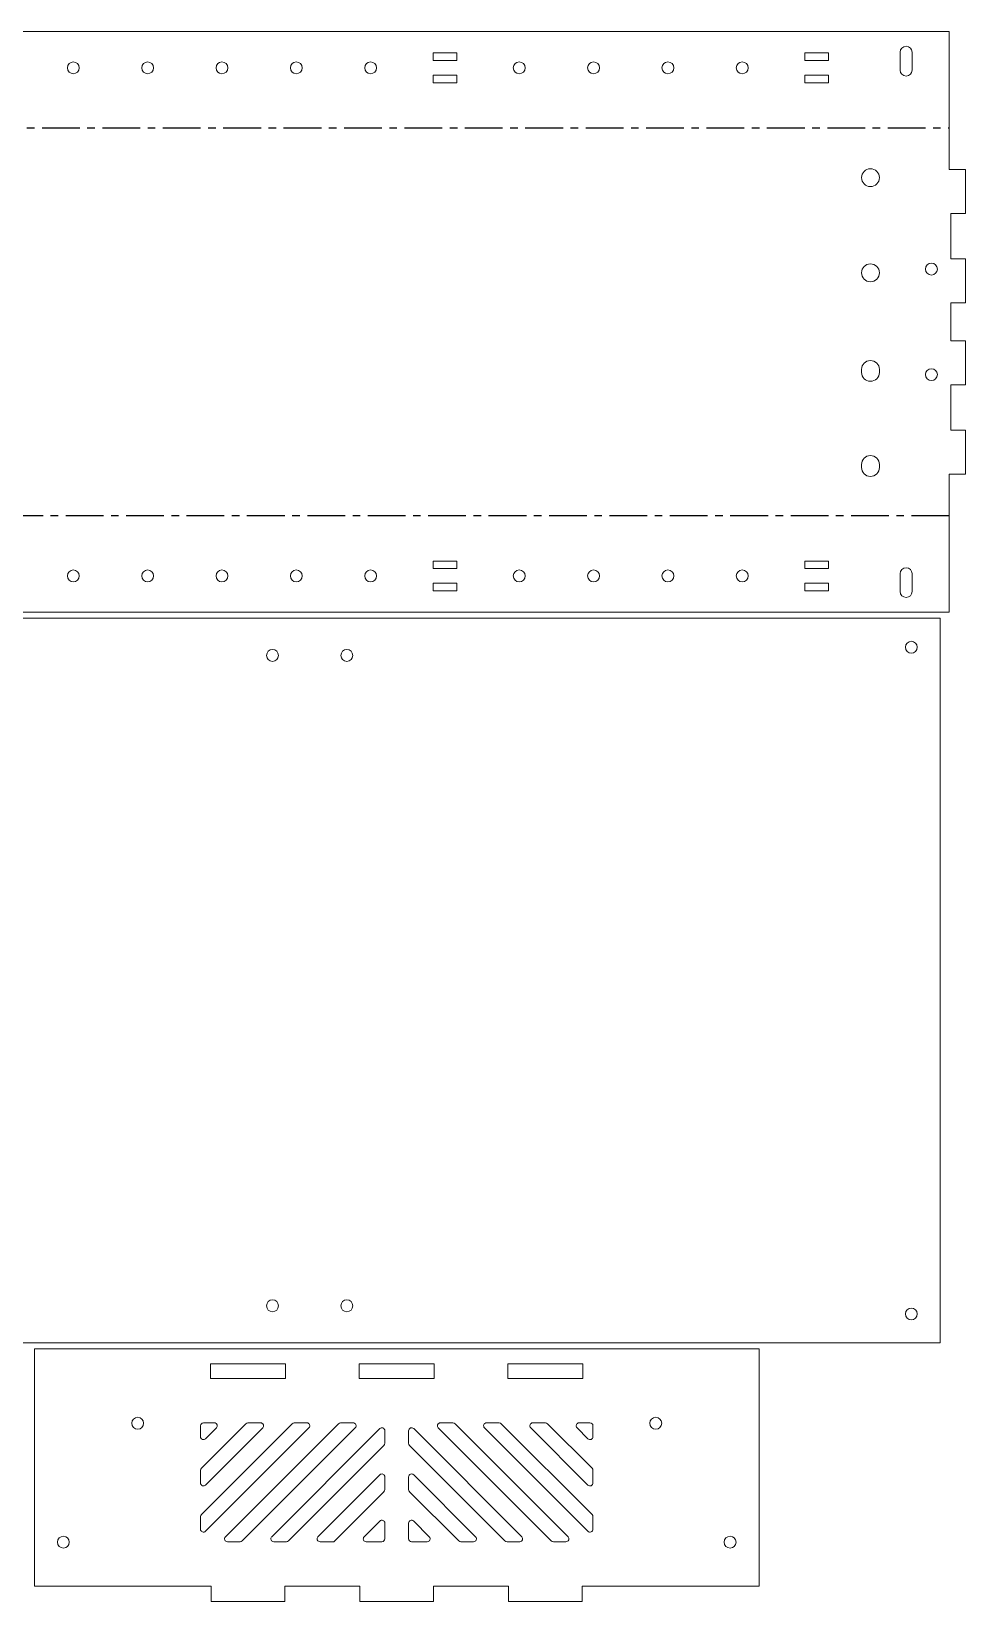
# Model space of a CAD drawing. Header units: millimetres. Extents: x 6 to 1202, y -202 to 956.
# Drawn here: x 887 to 1202, y 33 to 561 of the extents above; entities that cross this region are included whole.
import ezdxf

# ---------------------------------------------------------------- set-up
doc = ezdxf.new("R2010")
doc.units = ezdxf.units.MM
doc.linetypes.add('CENTERX2', pattern=[20.32, 12.7, -2.54, 2.54, -2.54])

msp = doc.modelspace()

# ---------------------------------------------------------------- linework, layer by layer
at = {"color": 7, "linetype": 'Continuous', "lineweight": 15}
for p, q in [((647.08, 561.19), (1196.08, 561.19)), ((1196.08, 561.19), (1196.08, 514.74)), ((1030.45, 553.94), (1022.45, 553.94)), ((1022.45, 551.44), (1022.45, 553.94)), ((1030.45, 551.44), (1022.45, 551.44)), ((1030.45, 551.44), (1030.45, 553.94)), ((1147.45, 553.94), (1155.45, 553.94)), ((1147.45, 551.44), (1147.45, 553.94)), ((1147.45, 551.44), (1155.45, 551.44)), ((1155.45, 551.44), (1155.45, 553.94)), ((1179.58, 554.19), (1179.58, 548.19)), ((1183.58, 548.19), (1183.58, 554.19)), ((1030.45, 546.44), (1022.45, 546.44)), ((1022.45, 546.44), (1022.45, 543.94)), ((1030.45, 546.44), (1030.45, 543.94)), ((1147.45, 546.44), (1155.45, 546.44)), ((1147.45, 546.44), (1147.45, 543.94)), ((1155.45, 546.44), (1155.45, 543.94)), ((1030.45, 543.94), (1022.45, 543.94)), ((1147.45, 543.94), (1155.45, 543.94)), ((1201.58, 514.74), (1196.08, 514.74)), ((1201.58, 499.94), (1201.58, 514.74)), ((1201.58, 499.94), (1196.58, 499.94)), ((1196.58, 499.94), (1196.58, 484.74)), ((1201.58, 484.74), (1196.58, 484.74)), ((1201.58, 469.94), (1201.58, 484.74)), ((1201.58, 469.94), (1196.58, 469.94)), ((1196.58, 469.94), (1196.58, 457.06)), ((1201.58, 457.06), (1196.58, 457.06)), ((1201.58, 457.06), (1201.58, 442.26)), ((1166.58, 447.5), (1166.58, 446.5)), ((1172.58, 446.5), (1172.58, 447.5)), ((1201.58, 442.26), (1196.58, 442.26)), ((1196.58, 427.06), (1196.58, 442.26)), ((1201.58, 427.06), (1196.58, 427.06)), ((1201.58, 427.06), (1201.58, 412.26)), ((1166.58, 415.5), (1166.58, 414.5)), ((1172.58, 414.5), (1172.58, 415.5)), ((1201.58, 412.26), (1196.08, 412.26)), ((1196.08, 365.8), (1196.08, 412.26)), ((1030.45, 383.05), (1022.45, 383.05)), ((1022.45, 380.55), (1022.45, 383.05)), ((1030.45, 380.55), (1022.45, 380.55)), ((1030.45, 380.55), (1030.45, 383.05)), ((1147.45, 383.05), (1155.45, 383.05)), ((1147.45, 380.55), (1147.45, 383.05)), ((1147.45, 380.55), (1155.45, 380.55)), ((1155.45, 380.55), (1155.45, 383.05)), ((1030.45, 375.55), (1022.45, 375.55)), ((1022.45, 375.55), (1022.45, 373.05)), ((1030.45, 375.55), (1030.45, 373.05)), ((1147.45, 375.55), (1155.45, 375.55)), ((1147.45, 375.55), (1147.45, 373.05)), ((1155.45, 375.55), (1155.45, 373.05)), ((1179.58, 372.8), (1179.58, 378.8)), ((1183.58, 378.8), (1183.58, 372.8)), ((1030.45, 373.05), (1022.45, 373.05)), ((1147.45, 373.05), (1155.45, 373.05)), ((647.08, 365.8), (1196.08, 365.8)), ((723.58, 363.8), (1193.08, 363.8)), ((1193.08, 363.8), (1193.08, 120.03)), ((723.58, 120.03), (1193.08, 120.03)), ((888.35, 118.03), (888.35, 38.28)), ((1132.12, 118.03), (888.35, 118.03)), ((1132.12, 118.03), (1132.12, 38.28)), ((972.83, 113.03), (947.63, 113.03)), ((947.63, 113.03), (947.63, 108.03)), ((972.83, 108.03), (972.83, 113.03)), ((1022.83, 113.03), (997.63, 113.03)), ((997.63, 113.03), (997.63, 108.03)), ((1022.83, 108.03), (1022.83, 113.03)), ((1072.83, 113.03), (1047.63, 113.03)), ((1047.63, 113.03), (1047.63, 108.03)), ((1072.83, 108.03), (1072.83, 113.03)), ((947.63, 108.03), (972.83, 108.03)), ((997.63, 108.03), (1022.83, 108.03)), ((1047.63, 108.03), (1072.83, 108.03)), ((944.23, 92.16), (944.23, 88.5)), ((959.5, 92.87), (944.53, 77.9)), ((975.05, 92.87), (944.53, 62.34)), ((948.89, 93.16), (945.23, 93.16)), ((945.94, 87.8), (949.6, 91.45)), ((945.94, 72.24), (965.15, 91.45)), ((945.94, 56.68), (980.71, 91.45)), ((990.61, 92.87), (952.61, 54.87)), ((958.27, 53.45), (996.27, 91.45)), ((964.45, 93.16), (960.2, 93.16)), ((1004.53, 91.23), (968.17, 54.87)), ((980, 93.16), (975.76, 93.16)), ((995.56, 93.16), (991.32, 93.16)), ((1006.23, 86.28), (1006.23, 90.52)), ((1014.23, 90.52), (1014.23, 86.28)), ((1052.3, 54.87), (1015.94, 91.23)), ((1024.2, 91.45), (1062.2, 53.45)), ((1029.15, 93.16), (1024.91, 93.16)), ((1067.86, 54.87), (1029.86, 92.87)), ((1039.76, 91.45), (1074.53, 56.68)), ((1044.71, 93.16), (1040.46, 93.16)), ((1075.94, 62.34), (1045.41, 92.87)), ((1055.31, 91.45), (1074.53, 72.24)), ((1060.26, 93.16), (1056.02, 93.16)), ((1075.94, 77.9), (1060.97, 92.87)), ((1070.87, 91.45), (1074.53, 87.8)), ((1075.23, 93.16), (1071.58, 93.16)), ((1076.23, 88.5), (1076.23, 92.16)), ((973.82, 53.45), (1005.94, 85.57)), ((1014.53, 85.57), (1046.64, 53.45)), ((944.23, 77.19), (944.23, 72.95)), ((1004.53, 75.67), (983.72, 54.87)), ((1006.23, 70.72), (1006.23, 74.96)), ((1014.23, 74.96), (1014.23, 70.72)), ((1036.74, 54.87), (1015.94, 75.67)), ((1076.23, 72.95), (1076.23, 77.19)), ((989.09, 53.16), (1005.94, 70.01)), ((1014.53, 70.01), (1031.09, 53.45)), ((944.23, 61.63), (944.23, 57.39)), ((1004.53, 60.11), (999.28, 54.87)), ((1006.23, 54.16), (1006.23, 59.41)), ((1014.23, 59.41), (1014.23, 54.16)), ((1021.19, 54.87), (1015.94, 60.11)), ((1076.23, 57.39), (1076.23, 61.63)), ((953.32, 53.16), (957.56, 53.16)), ((968.87, 53.16), (973.12, 53.16)), ((984.43, 53.16), (989.09, 53.16)), ((999.99, 53.16), (1005.23, 53.16)), ((1015.23, 53.16), (1020.48, 53.16)), ((1031.79, 53.16), (1036.04, 53.16)), ((1047.35, 53.16), (1051.59, 53.16)), ((1062.91, 53.16), (1067.15, 53.16)), ((888.35, 38.28), (947.83, 38.28)), ((947.83, 38.28), (947.83, 33.03)), ((972.63, 38.28), (997.83, 38.28)), ((972.63, 33.03), (972.63, 38.28)), ((997.83, 38.28), (997.83, 33.03)), ((1047.83, 38.28), (1022.63, 38.28)), ((1022.63, 38.28), (1022.63, 33.03)), ((1047.83, 33.03), (1047.83, 38.28)), ((1132.12, 38.28), (1072.63, 38.28)), ((1072.63, 38.28), (1072.63, 33.03)), ((947.83, 33.03), (972.63, 33.03)), ((1022.63, 33.03), (997.83, 33.03)), ((1072.63, 33.03), (1047.83, 33.03))]:
    msp.add_line(p, q, dxfattribs=at)
at = {"color": 7, "linetype": 'CENTERX2'}
for p, q in [((647.08, 528.78), (1196.08, 528.78)), ((1196.08, 398.22), (647.08, 398.22))]:
    msp.add_line(p, q, dxfattribs=at)
at = {"color": 7, "linetype": 'Continuous', "lineweight": 15}
for centre, radius in [((901.45, 548.94), 2), ((926.45, 548.94), 2), ((951.45, 548.94), 2), ((976.45, 548.94), 2), ((1001.45, 548.94), 2), ((1051.45, 548.94), 2), ((1076.45, 548.94), 2), ((1101.45, 548.94), 2), ((1126.45, 548.94), 2), ((1169.58, 512), 3), ((1169.58, 480), 3), ((1190.08, 481.25), 2), ((1190.08, 445.75), 2), ((901.45, 378.05), 2), ((926.45, 378.05), 2), ((951.45, 378.05), 2), ((976.45, 378.05), 2), ((1001.45, 378.05), 2), ((1051.45, 378.05), 2), ((1076.45, 378.05), 2), ((1101.45, 378.05), 2), ((1126.45, 378.05), 2), ((1183.33, 354.05), 2), ((968.45, 351.3), 2), ((993.45, 351.3), 2), ((968.45, 132.53), 2), ((993.45, 132.53), 2), ((1183.33, 129.78), 2), ((923.1, 93.03), 2), ((1097.37, 93.03), 2), ((898.1, 53.03), 2), ((1122.37, 53.03), 2)]:
    msp.add_circle(centre, radius, dxfattribs=at)
for centre, radius, start, end in [((1181.58, 554.19), 2, 0, 180), ((1181.58, 548.19), 2, 180, 0), ((1169.58, 447.5), 3, 0, 180), ((1169.58, 446.5), 3, 180, 0), ((1169.58, 415.5), 3, 0, 180), ((1169.58, 414.5), 3, 180, 0), ((1181.58, 378.8), 2, 0, 180), ((1181.58, 372.8), 2, 180, 0), ((945.23, 92.16), 1, 90, 180), ((948.89, 92.16), 1, 315, 90), ((960.2, 92.16), 1, 90, 135), ((964.45, 92.16), 1, 315, 90), ((975.76, 92.16), 1, 90, 135), ((980, 92.16), 1, 315, 90), ((991.32, 92.16), 1, 90, 135), ((995.56, 92.16), 1, 315, 90), ((1005.23, 90.52), 1, 0, 135), ((1015.23, 90.52), 1, 45, 180), ((1024.91, 92.16), 1, 90, 225), ((1029.15, 92.16), 1, 45, 90), ((1040.46, 92.16), 1, 90, 225), ((1044.71, 92.16), 1, 45, 90), ((1056.02, 92.16), 1, 90, 225), ((1060.26, 92.16), 1, 45, 90), ((1071.58, 92.16), 1, 90, 225), ((1075.23, 92.16), 1, 0, 90), ((945.23, 88.5), 1, 180, 315), ((1005.23, 86.28), 1, 315, 0), ((1015.23, 86.28), 1, 180, 225), ((1075.23, 88.5), 1, 225, 0), ((945.23, 77.19), 1, 135, 180), ((1005.23, 74.96), 1, 0, 135), ((1015.23, 74.96), 1, 45, 180), ((1075.23, 77.19), 1, 0, 45), ((945.23, 72.95), 1, 180, 315), ((1005.23, 70.72), 1, 315, 0), ((1015.23, 70.72), 1, 180, 225), ((1075.23, 72.95), 1, 225, 0), ((945.23, 61.63), 1, 135, 180), ((1005.23, 59.41), 1, 0, 135), ((1015.23, 59.41), 1, 45, 180), ((1075.23, 61.63), 1, 0, 45), ((945.23, 57.39), 1, 180, 315), ((953.32, 54.16), 1, 135, 270), ((957.56, 54.16), 1, 270, 315), ((968.87, 54.16), 1, 135, 270), ((973.12, 54.16), 1, 270, 315), ((984.43, 54.16), 1, 135, 270), ((999.99, 54.16), 1, 135, 270), ((1005.23, 54.16), 1, 270, 0), ((1015.23, 54.16), 1, 180, 270), ((1020.48, 54.16), 1, 270, 45), ((1031.79, 54.16), 1, 225, 270), ((1036.04, 54.16), 1, 270, 45), ((1047.35, 54.16), 1, 225, 270), ((1051.59, 54.16), 1, 270, 45), ((1062.91, 54.16), 1, 225, 270), ((1067.15, 54.16), 1, 270, 45), ((1075.23, 57.39), 1, 225, 0)]:
    msp.add_arc(centre, radius, start, end, dxfattribs=at)

doc.saveas('drawing.dxf')
